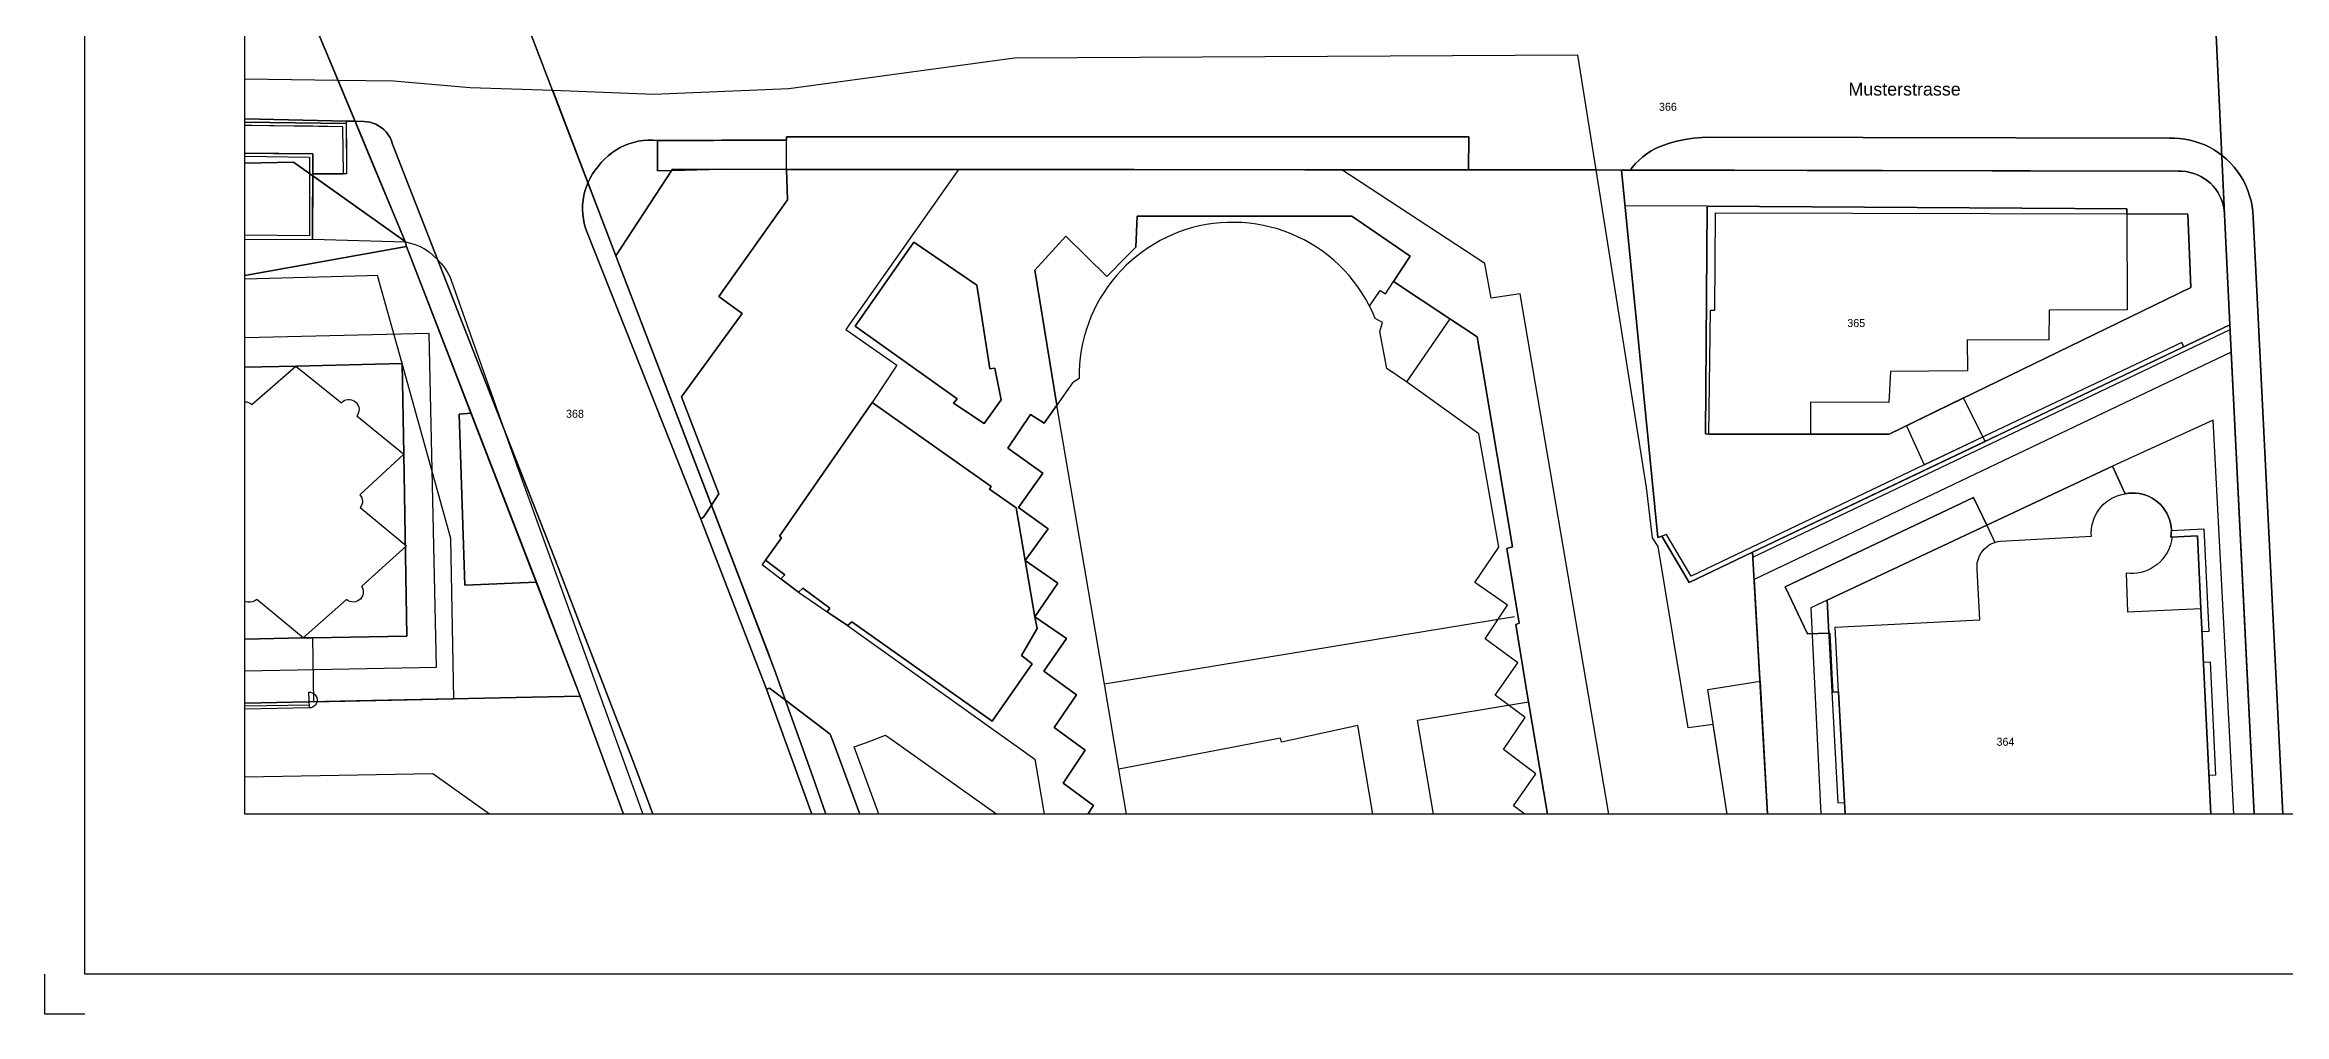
# Model space of a CAD drawing. Header units: millimetres. Extents: x -89652 to 120348, y -80434 to 68066.
# Drawn here: x -89652 to 50259, y -80434 to -19879 of the extents above; entities that cross this region are included whole.
import ezdxf
from ezdxf.enums import TextEntityAlignment as Align

# ---------------------------------------------------------------- set-up
doc = ezdxf.new("R2010")
doc.units = ezdxf.units.MM
for name, color, linetype in [('A1A0_AVDATEN', 251, 'Continuous'), ('A1T0_GEBAEUDE', 253, 'Continuous'), ('V_PLANLAYOUT', 252, 'Continuous')]:
    doc.layers.add(name, color=color, linetype=linetype)
doc.styles.add('___GED01', font='', dxfattribs={"height": 200})
doc.styles.add('Arial', font='arial.ttf')
doc.styles.get('___GED01').set_extended_font_data('GED01')

msp = doc.modelspace()

# ---------------------------------------------------------------- linework, layer by layer
at = {"layer": 'A1A0_AVDATEN'}
for points in [[(42287, 55566), (43016, 41336), (44199, 16856), (44302, 15341), (45784, -14633), (45795, -14778), (46531, -30442), (46532, -30481), (46858, -37364), (48391, -67934)], [(-40847, -67934), (-41692, -65540), (-44054, -58914), (-53968, -33063), (-61785, -12660), (-69948, 8647), (-77152, 27195)], [(-77152, -7716), (-75469, -12183), (-67131, -32174), (-67047, -32475), (-56194, -60572), (-53493, -67934)], [(-77152, -27269), (-74114, -27207), (-67131, -32174), (-75469, -12183), (-77152, -14602)], [(-61785, -12660), (-53968, -33063), (-50428, -27656), (8846, -27700), (43639, -27775), (43884, -27778), (44127, -27802), (44367, -27847), (44602, -27912), (44831, -27998), (45052, -28104), (45262, -28228), (45461, -28370), (45647, -28529), (45815, -28700), (45968, -28885), (46104, -29083), (46223, -29291), (46324, -29509), (46405, -29735), (46467, -29966), (46509, -30203), (46531, -30442), (45795, -14778)], [(-77152, -24511), (-70797, -24644), (-70366, -24653), (-70266, -24655), (-71333, -22099), (-74316, -14945), (-74349, -14997), (-74531, -15271), (-74731, -15532), (-74948, -15780), (-75180, -16014), (-75426, -16231), (-75687, -16432), (-75959, -16616), (-76244, -16782), (-76538, -16929), (-76841, -17056), (-77152, -17164)], [(-74316, -14945), (-71333, -22099), (-70266, -24655), (-69723, -24667), (-69528, -24682), (-69336, -24718), (-69148, -24772), (-68966, -24846), (-68793, -24937), (-68630, -25046), (-68479, -25170), (-68329, -25324), (-68197, -25494), (-68084, -25678), (-67993, -25873), (-67924, -26077), (-63534, -37332), (-57857, -51824), (-56260, -55950), (-54669, -60079), (-54030, -61710), (-52917, -64593), (-51824, -67484), (-51664, -67934)], [(6135, -20534), (-29072, -20712), (-43167, -22636), (-51610, -22975), (-57921, -22744), (-53968, -33063), (-50428, -27656), (7271, -27699), (6135, -20534)], [(-71333, -22099), (-77152, -22019)], [(-77152, -24718), (-70824, -24799), (-70807, -26632), (-70795, -27938), (-70995, -27940), (-72912, -27936), (-72913, -28061), (-67131, -32174), (-69422, -26682), (-71333, -22099)], [(-57921, -22744), (-63075, -22557), (-67865, -22146), (-71333, -22099), (-70266, -24655), (-67131, -32174), (-67126, -32190), (-66812, -32263), (-66505, -32361), (-66207, -32484), (-65920, -32631), (-65644, -32822), (-65383, -33033), (-65138, -33263), (-64912, -33511), (-64704, -33775), (-64517, -34053), (-64352, -34345), (-60345, -45638), (-52285, -67934)], [(-40847, -67934), (-41692, -65540), (-44054, -58914), (-44350, -58143), (-44439, -57909), (-46165, -53410), (-53968, -33063), (-57921, -22744)], [(-77152, -24511), (-70797, -24644), (-70824, -24799), (-70795, -27938), (-70995, -27940), (-71022, -24996), (-77152, -24917)], [(-53493, -67934), (-56194, -60572), (-58942, -53456), (-63418, -53634), (-63768, -42957), (-63022, -42896), (-67047, -32475), (-67131, -32174), (-70266, -24655), (-70366, -24653), (-70797, -24644), (-77152, -24511)], [(-70824, -24799), (-77152, -24718)], [(-72907, -24972), (-75305, -24942), (-76705, -24923), (-77152, -24918)], [(-77152, -26639), (-75333, -26664), (-72910, -26698), (-72912, -27936), (-70995, -27940), (-71022, -24996), (-72907, -24972)], [(-51664, -67934), (-51824, -67484), (-52917, -64593), (-54030, -61710), (-54669, -60079), (-56260, -55950), (-57857, -51824), (-63534, -37332), (-67924, -26077), (-67993, -25873), (-68084, -25678), (-68197, -25494), (-68329, -25324), (-68479, -25170), (-68630, -25046), (-68793, -24937), (-68966, -24846), (-69148, -24772), (-69336, -24718), (-69528, -24682), (-69723, -24667), (-70266, -24655), (-67131, -32174), (-67047, -32475), (-63022, -42896), (-58942, -53456), (-56194, -60572), (-53493, -67934)], [(-41729, -67934), (-44557, -60136), (-48671, -49502), (-55772, -31607), (-55869, -31331), (-55947, -31048), (-56004, -30760), (-56040, -30469), (-56055, -30176), (-56049, -29882), (-56022, -29590), (-55973, -29301), (-55904, -29016), (-55815, -28736), (-55705, -28464), (-55576, -28201), (-55429, -27947), (-55264, -27705), (-55081, -27475), (-54891, -27239), (-54684, -27018), (-54461, -26813), (-54223, -26625), (-53973, -26455), (-53710, -26304), (-53437, -26172), (-53155, -26062), (-52866, -25972), (-52571, -25904), (-52271, -25858), (-51969, -25834), (-51666, -25832), (-51364, -25853), (-50861, -25852), (-49857, -25851), (-48851, -25849), (-48349, -25848), (-47845, -25847), (-47343, -25846), (-46841, -25845), (-45835, -25843), (-45333, -25842), (-44830, -25841), (-43826, -25840), (-43323, -25839), (-43311, -25637), (-693, -25636), (-700, -27693), (7271, -27699), (8846, -27700), (9407, -27701), (9465, -27621), (9525, -27543), (9730, -27302), (9952, -27078), (10190, -26870), (10442, -26681), (10708, -26511), (10986, -26361), (11275, -26232), (11781, -26053), (12299, -25907), (12824, -25794), (13347, -25716), (13874, -25670), (14403, -25659), (43062, -25702), (43390, -25702), (43717, -25723), (44042, -25765), (44364, -25828), (44681, -25911), (44992, -26015), (45296, -26138), (45591, -26281), (45876, -26442), (46150, -26621), (46413, -26818), (46662, -27031), (46905, -27269), (47132, -27522), (47342, -27790), (47533, -28072), (47705, -28365), (47857, -28669), (47989, -28983), (48099, -29305), (48188, -29634), (48254, -29967), (48298, -30305), (48319, -30644), (50170, -67934)], [(-47343, -25846), (-47845, -25847), (-48349, -25848), (-48851, -25849), (-49857, -25851), (-50861, -25852), (-51364, -25853), (-51365, -27555), (-51366, -27756), (-50479, -27734), (-47338, -27658), (-43320, -27661), (-43323, -25839), (-43826, -25840), (-44830, -25841), (-45333, -25842), (-45835, -25843), (-46841, -25845), (-47343, -25846)], [(50170, -67934), (48319, -30644), (48298, -30305), (48254, -29967), (48188, -29634), (48099, -29305), (47989, -28983), (47857, -28669), (47705, -28365), (47533, -28072), (47342, -27790), (47132, -27522), (46905, -27269), (46662, -27031), (46413, -26818), (46150, -26621), (45876, -26442), (45591, -26281), (45296, -26138), (44992, -26015), (44681, -25911), (44364, -25828), (44042, -25765), (43717, -25723), (43390, -25702), (43062, -25702), (14403, -25659), (13874, -25670), (13347, -25716), (12824, -25794), (12299, -25907), (11781, -26053), (11275, -26232), (10986, -26361), (10708, -26511), (10442, -26681), (10190, -26870), (9952, -27078), (9730, -27302), (9525, -27543), (9465, -27621), (9407, -27701), (15889, -27715), (43639, -27775), (43884, -27778), (44127, -27802), (44367, -27847), (44602, -27912), (44831, -27998), (45052, -28104), (45262, -28228), (45461, -28370), (45647, -28529), (45815, -28700), (45968, -28885), (46104, -29083), (46223, -29291), (46324, -29509), (46405, -29735), (46467, -29966), (46509, -30203), (46531, -30442), (46532, -30481), (46858, -37364), (47890, -57966), (48390, -67934)], [(-77152, -32036), (-72920, -32019), (-72910, -26698), (-77152, -26639)], [(-77152, -26839), (-73110, -26895), (-73120, -31817), (-77152, -31778)], [(-77152, -34300), (-67047, -32475), (-67131, -32174), (-74114, -27207), (-77152, -27269)], [(17985, -67934), (17048, -51577), (13077, -53463), (11380, -50568), (11132, -50648), (8846, -27700), (-50428, -27656), (-53968, -33063), (-44054, -58914), (-41692, -65540), (-40847, -67934)], [(7271, -27699), (-50428, -27656), (-53968, -33063), (-46165, -53410), (-44439, -57909), (-44350, -58143), (-44054, -58914), (-41692, -65540), (-40847, -67934)], [(48390, -67934), (47890, -57966), (46858, -37364), (46532, -30481), (46531, -30442), (46509, -30203), (46467, -29966), (46405, -29735), (46324, -29509), (46223, -29291), (46104, -29083), (45968, -28885), (45815, -28700), (45647, -28529), (45461, -28370), (45262, -28228), (45052, -28104), (44831, -27998), (44602, -27912), (44367, -27847), (44127, -27802), (43884, -27778), (43639, -27775), (15889, -27715), (9407, -27701), (8846, -27700), (7271, -27699), (-700, -27693), (-8612, -27687), (-10925, -27685), (-23220, -27676), (-32575, -27669), (-43320, -27661), (-43249, -29556), (-47534, -35599), (-46088, -36659), (-49872, -41873), (-47544, -47937), (-47998, -48629), (-48500, -49392), (-48598, -49454), (-48671, -49502), (-44557, -60136), (-44368, -60068), (-43373, -60825), (-40576, -62951), (-40344, -63581), (-38739, -67934)], [(-23220, -27676), (-32575, -27669), (-32723, -27879), (-39615, -37659), (-36413, -39893), (-37962, -42216), (-43755, -50582), (-43617, -50669), (-44635, -52082), (-44828, -52351), (-43660, -53239), (-42553, -54080), (-40775, -55299), (-39510, -56149), (-27801, -64510), (-27225, -67934)], [(8054, -67934), (2519, -35438), (719, -35716), (311, -33548), (-8612, -27687), (-10925, -27685), (-23220, -27676)], [(15462, -67934), (14589, -62331), (13023, -62538), (11152, -51215), (10784, -50680), (10417, -47529), (7271, -27699)], [(-67131, -32174), (-72913, -28061), (-72920, -32019), (-67126, -32190), (-67131, -32174)], [(-24486, -67934), (-24140, -67407), (-26022, -65998), (-24662, -63933), (-26595, -62528), (-25201, -60474), (-27246, -58996), (-25826, -56966), (-27801, -55610), (-27659, -56335), (-28625, -58031), (-27968, -58548), (-30461, -62130), (-39240, -55921), (-39510, -56149), (-40775, -55299), (-40599, -55065), (-42291, -53822), (-42553, -54080), (-43660, -53239), (-43415, -52996), (-44635, -52082), (-43617, -50669), (-43755, -50582), (-37962, -42216), (-30528, -47473), (-30637, -47647), (-28966, -48812), (-28403, -52096), (-26960, -50105), (-28821, -48773), (-27293, -46642), (-29488, -45069), (-28073, -42979), (-27205, -43511), (-26420, -42388), (-27801, -33957), (-25858, -31828), (-23301, -34360), (-22070, -33110), (-21496, -32527), (-21401, -30575), (-11268, -30577), (-7999, -30578), (-4350, -33085), (-5387, -34667), (-1868, -36993), (-154, -38126), (132, -39828), (2043, -51236), (1701, -51349), (2461, -56012), (2254, -56095), (3022, -60822), (3038, -60921), (4222, -67934)], [(-24486, -67934), (-24140, -67407), (-26022, -65998), (-24662, -63933), (-26595, -62528), (-25201, -60474), (-27246, -58996), (-25826, -56966), (-27801, -55610), (-26352, -53514), (-28403, -52096), (-26960, -50105), (-28821, -48773), (-27293, -46642), (-29488, -45069), (-28073, -42979), (-27205, -43511), (-26420, -42388), (-27801, -33957), (-25858, -31828), (-23301, -34360), (-22070, -33110), (-21496, -32527), (-21401, -30575), (-11268, -30577), (-7999, -30578), (-4350, -33085), (-5387, -34667), (-1868, -36993), (-154, -38126), (132, -39828), (2043, -51236), (1701, -51349), (2461, -56012), (2254, -56095), (3022, -60822), (3038, -60921), (4222, -67934)], [(20666, -44208), (14315, -44200), (14111, -44172), (14205, -29958), (9069, -29941), (11132, -50648), (11380, -50568), (13077, -53463), (17048, -51577), (31570, -44653), (30228, -41942), (25573, -44201), (20666, -44208)], [(-77152, -61001), (-56194, -60572), (-67047, -32475), (-77152, -34300)], [(-77152, -40026), (-73958, -39947), (-67327, -39784), (-68857, -34300), (-69484, -34317), (-77152, -34522)], [(13077, -53463), (17048, -51577), (17066, -51877), (46873, -37664), (46858, -37364), (43991, -38752), (43862, -38481), (27770, -46125), (13197, -53073), (11673, -50475), (11380, -50568), (13077, -53463)], [(48391, -67934), (46858, -37364), (17048, -51577), (17985, -67934)], [(-77152, -58992), (-65185, -58760), (-65634, -37919), (-77152, -38178)], [(46944, -39087), (17146, -53276), (17985, -67934)], [(48391, -67934), (46944, -39087)], [(-77152, -40026), (-73958, -39947), (-67327, -39784), (-67230, -45451), (-67035, -56815), (-72921, -56923), (-73509, -56934), (-77152, -57002)], [(-67035, -56815), (-72921, -56923), (-72869, -60923), (-64096, -60734), (-64277, -50717), (-67327, -39784), (-67230, -45451), (-67035, -56815)], [(30228, -41942), (26664, -43671), (27770, -46125), (31427, -44363), (30228, -41942)], [(47116, -67934), (45812, -43324), (39534, -46196), (40322, -47931), (40538, -47896), (40756, -47880), (40975, -47884), (41192, -47909), (41407, -47953), (41616, -48016), (41819, -48099), (42013, -48199), (42197, -48317), (42370, -48451), (42531, -48602), (42678, -48767), (42808, -48945), (42922, -49134), (43018, -49332), (43095, -49539), (43153, -49752), (43191, -49969), (43208, -50189), (43206, -50410), (43183, -50630), (44841, -50556), (45057, -55085), (45202, -58137), (45667, -67934)], [(22824, -67934), (22419, -60307), (22060, -60327), (22022, -59613), (21862, -56622), (21802, -56624), (20472, -56668), (19084, -53748), (30856, -48162), (31672, -49885), (39534, -46196), (40322, -47931), (40538, -47896), (40756, -47880), (40975, -47884), (41192, -47909), (41407, -47953), (41616, -48016), (41819, -48099), (42013, -48199), (42197, -48317), (42370, -48451), (42531, -48602), (42678, -48767), (42808, -48945), (42922, -49134), (43018, -49332), (43095, -49539), (43153, -49752), (43191, -49969), (43208, -50189), (43206, -50410), (43183, -50630), (44841, -50556), (45057, -55085), (45202, -58137), (45667, -67934)], [(-28966, -48812), (-28403, -52096), (-27801, -55610), (-27659, -56335), (-28625, -58031)], [(-26352, -53514), (-28403, -52096), (-27801, -55610), (-26352, -53514)], [(22824, -67934), (22419, -60307), (22060, -60327), (22022, -59613), (21862, -56622), (21802, -56624), (21694, -54568), (20678, -55048), (21317, -67934)], [(-38739, -67934), (-40344, -63581), (-40576, -62951), (-43373, -60825), (-44368, -60068), (-44557, -60136), (-41729, -67934)], [(15461, -67934), (14244, -60141), (17510, -59631), (17984, -67934)], [(-53493, -67934), (-56194, -60572), (-77152, -61001)], [(-77152, -61172), (-73124, -61102)], [(-73117, -61302), (-77152, -61371)], [(-73117, -61302), (-73154, -60318), (-73049, -60323), (-72948, -60351), (-72855, -60400), (-72774, -60467), (-72710, -60550), (-72664, -60645), (-72640, -60747), (-72637, -60852), (-72657, -60952), (-72697, -61047), (-72755, -61131), (-72830, -61202), (-72918, -61255), (-73015, -61289), (-73117, -61302)], [(-37546, -67934), (-39090, -63741), (-38320, -63453), (-37124, -63004), (-36642, -63346), (-30175, -67934)], [(-65413, -65409), (-77152, -65627)], [(-61867, -67934), (-65413, -65409)]]:
    msp.add_lwpolyline(points, dxfattribs=at)
for points in [[(-51365, -27555), (-51364, -25853), (-51666, -25832), (-51969, -25834), (-52271, -25858), (-52571, -25904), (-52866, -25972), (-53155, -26062), (-53437, -26172), (-53710, -26304), (-53973, -26455), (-54223, -26625), (-54461, -26813), (-54684, -27018), (-54891, -27239), (-55081, -27475), (-55264, -27705), (-55429, -27947), (-55576, -28201), (-55705, -28464), (-55815, -28736), (-55904, -29016), (-55973, -29301), (-56022, -29590), (-56049, -29882), (-56055, -30176), (-56040, -30469), (-56004, -30760), (-55947, -31048), (-55869, -31331), (-55772, -31607), (-48671, -49502), (-48598, -49454), (-48500, -49392), (-47998, -48629), (-47544, -47937), (-49872, -41873), (-46088, -36659), (-47534, -35599), (-43249, -29556), (-43320, -27661), (-47338, -27658), (-50479, -27734), (-51366, -27756)], [(-51364, -25853), (-51365, -27555), (-51366, -27756), (-50479, -27734), (-47338, -27658), (-43320, -27661), (-32575, -27669), (-23220, -27676), (-10925, -27685), (-8612, -27687), (-700, -27693), (-693, -25636), (-43311, -25637), (-43323, -25839), (-43826, -25840), (-44830, -25841), (-45333, -25842), (-45835, -25843), (-46841, -25845), (-47343, -25846), (-47845, -25847), (-48349, -25848), (-48851, -25849), (-49857, -25851), (-50861, -25852)], [(43639, -27775), (8846, -27700), (11132, -50648), (11380, -50568), (13077, -53463), (17048, -51577), (46858, -37364), (46532, -30481), (46531, -30442), (46509, -30203), (46467, -29966), (46405, -29735), (46324, -29509), (46223, -29291), (46104, -29083), (45968, -28885), (45815, -28700), (45647, -28529), (45461, -28370), (45262, -28228), (45052, -28104), (44831, -27998), (44602, -27912), (44367, -27847), (44127, -27802), (43884, -27778)], [(14205, -29958), (40433, -30129), (40434, -30441), (44238, -30450), (44422, -35050), (25573, -44201), (20666, -44208), (14315, -44200), (14111, -44172)], [(-39020, -37447), (-35358, -32203), (-31423, -34892), (-30602, -40129), (-30304, -40080), (-29897, -42052), (-30966, -43541), (-32872, -42273), (-32649, -41986)], [(-58942, -53456), (-63022, -42896), (-63768, -42957), (-63418, -53634)], [(21802, -56624), (21694, -54568), (31672, -49885), (30856, -48162), (19084, -53748), (20472, -56668)], [(-28403, -52096), (-27801, -55610), (-26352, -53514)]]:
    msp.add_lwpolyline(points, close=True, dxfattribs=at)
at = {"layer": 'A1T0_GEBAEUDE'}
for points in [[(4222, -67934), (3038, -60921), (3022, -60822), (2254, -56095), (2461, -56012), (1701, -51349), (2043, -51236), (132, -39828), (-154, -38126), (-1868, -36993), (-5387, -34667), (-4350, -33085), (-7999, -30578), (-11268, -30577), (-21401, -30575), (-21496, -32527), (-22070, -33110), (-23301, -34360), (-25858, -31828), (-27801, -33957), (-26420, -42388), (-27205, -43511), (-28073, -42979), (-29488, -45069), (-27293, -46642), (-28821, -48773), (-26960, -50105), (-28403, -52096), (-26352, -53514), (-27801, -55610), (-25826, -56966), (-27246, -58996), (-25201, -60474), (-26595, -62528), (-24662, -63933), (-26022, -65998), (-24140, -67407), (-24486, -67934)], [(14315, -44200), (14414, -36458), (14695, -36465), (14735, -30385), (40434, -30441), (40447, -36443), (35571, -36452), (35560, -38330), (30458, -38306), (30471, -40240), (25657, -40284), (25566, -42214), (20673, -42197), (20666, -44208)], [(2811, -67934), (2106, -67417), (3496, -65427), (1482, -63909), (2838, -61907), (971, -60515), (2373, -58490), (332, -56990), (1734, -54893), (-308, -53465), (1193, -51269), (-55, -44179), (-4578, -40924), (-5813, -40107), (-6241, -37789), (-6070, -37235), (-6533, -36977), (-6711, -36563), (-6909, -36158), (-7125, -35762), (-7360, -35377), (-7612, -35004), (-7882, -34643), (-8168, -34295), (-8471, -33961), (-8789, -33641), (-9121, -33337), (-9467, -33048), (-9827, -32776), (-10199, -32522), (-10582, -32285), (-10976, -32066), (-11380, -31866), (-11793, -31686), (-12214, -31525), (-12642, -31383), (-13076, -31262), (-13516, -31162), (-13959, -31082), (-14406, -31024), (-14855, -30986), (-15306, -30969), (-15756, -30974), (-16206, -31000), (-16655, -31046), (-17087, -31112), (-17516, -31197), (-17941, -31302), (-18361, -31426), (-18774, -31569), (-19181, -31731), (-19579, -31911), (-19970, -32109), (-20350, -32324), (-20721, -32557), (-21080, -32807), (-21428, -33072), (-21763, -33353), (-22085, -33649), (-22393, -33960), (-22687, -34284), (-22966, -34621), (-23229, -34971), (-23476, -35332), (-23706, -35704), (-23919, -36086), (-24114, -36478), (-24291, -36878), (-24450, -37285), (-24590, -37700), (-24711, -38120), (-24813, -38546), (-24895, -38975), (-24958, -39408), (-25001, -39844), (-25023, -40281), (-25026, -40718), (-25448, -40998), (-26420, -42388)], [(-6879, -36215), (-6226, -35217), (-5891, -35437), (-5387, -34667)], [(-1868, -36993), (-4578, -40924)], [(-77152, -57002), (-73509, -56934), (-72921, -56923), (-67035, -56815), (-67230, -45451), (-67327, -39784), (-73958, -39947), (-77152, -40026)], [(-77152, -42174), (-77035, -42187), (-76922, -42221), (-76817, -42275), (-76723, -42347), (-73958, -39947), (-71120, -42235), (-71035, -42160), (-70939, -42101), (-70834, -42060), (-70723, -42038), (-70610, -42036), (-70499, -42054), (-70392, -42092), (-70294, -42147), (-70206, -42221), (-70132, -42309), (-70075, -42409), (-70037, -42517), (-70019, -42631), (-70022, -42746), (-70046, -42858), (-70089, -42965), (-70151, -43062), (-67230, -45451), (-69964, -47983), (-69897, -48070), (-69847, -48169), (-69815, -48275), (-69804, -48385), (-69813, -48494), (-69842, -48600), (-69890, -48699), (-69954, -48788), (-67060, -51187), (-69859, -53713), (-69802, -53821), (-69767, -53938), (-69756, -54059), (-69768, -54181), (-69803, -54298), (-69860, -54405), (-69937, -54500), (-70028, -54576), (-70131, -54634), (-70243, -54672), (-70360, -54688), (-70479, -54682), (-70594, -54653), (-70701, -54604), (-70798, -54535), (-73509, -56934), (-76413, -54526), (-76537, -54612), (-76675, -54671), (-76823, -54699), (-76991, -54692), (-77152, -54647)], [(-22076, -67934), (-22553, -65121), (-23449, -59826), (-26420, -42388)], [(45667, -67934), (45202, -58137), (45057, -55085), (44841, -50556), (43183, -50630), (43206, -50410), (43208, -50189), (43191, -49969), (43153, -49752), (43095, -49539), (43018, -49332), (42922, -49134), (42808, -48945), (42678, -48767), (42531, -48602), (42370, -48451), (42197, -48317), (42013, -48199), (41819, -48099), (41616, -48016), (41407, -47953), (41192, -47909), (40975, -47884), (40756, -47880), (40538, -47896), (40322, -47931), (39534, -46196), (31672, -49885), (21694, -54568), (21802, -56624), (21862, -56622), (22022, -59613), (22060, -60327), (22419, -60307), (22824, -67934)], [(22419, -60307), (22203, -56253), (31239, -55806), (31072, -52651), (31066, -52448), (31085, -52245), (31130, -52047), (31199, -51856), (31292, -51675), (31406, -51507), (31540, -51354), (31681, -51229), (31835, -51121), (32001, -51032), (32176, -50963), (32357, -50914), (32543, -50887), (38219, -50580), (38208, -50361), (38216, -50142), (38245, -49924), (38292, -49711), (38359, -49502), (38444, -49300), (38547, -49107), (38667, -48923), (38803, -48752), (38955, -48592), (39121, -48446), (39299, -48316), (39488, -48203), (39686, -48107), (39893, -48029), (40105, -47970), (40322, -47931)], [(31672, -49885), (32181, -50961)], [(43168, -50210), (45241, -50117), (45545, -56519), (45126, -56539)], [(43248, -50626), (43212, -50872), (43151, -51113), (43067, -51347), (42960, -51572), (42831, -51785), (42683, -51984), (42515, -52168), (42330, -52334), (42144, -52472), (41947, -52592), (41739, -52693), (41523, -52775), (41300, -52837), (41073, -52878), (40842, -52899), (40611, -52898), (40381, -52876), (40476, -55305), (45057, -55085)], [(2174, -55603), (-23449, -59826)], [(21792, -56424), (22367, -67240), (22786, -67217)], [(45216, -58447), (45636, -58427), (45972, -65508), (45553, -65528)], [(-2901, -67934), (-3890, -62058), (3038, -60921)], [(-6691, -67934), (-7615, -62396), (-12379, -63451), (-12451, -63190), (-22553, -65121)]]:
    msp.add_lwpolyline(points, dxfattribs=at)
for points in [[(40433, -30129), (14205, -29958), (14111, -44172), (14315, -44200), (20666, -44208), (25573, -44201), (44422, -35050), (44238, -30450), (40434, -30441)], [(-35358, -32203), (-39020, -37447), (-32649, -41986), (-32872, -42273), (-30966, -43541), (-29897, -42052), (-30304, -40080), (-30602, -40129), (-31423, -34892)], [(-27801, -55610), (-28403, -52096), (-28966, -48812), (-30637, -47647), (-30528, -47473), (-37962, -42216), (-43755, -50582), (-43617, -50669), (-44635, -52082), (-43415, -52996), (-43660, -53239), (-42553, -54080), (-42291, -53822), (-40599, -55065), (-40775, -55299), (-39510, -56149), (-39240, -55921), (-30461, -62130), (-27968, -58548), (-28625, -58031), (-27659, -56335)]]:
    msp.add_lwpolyline(points, close=True, dxfattribs=at)
at = {"layer": 'Defpoints'}
msp.add_lwpolyline([(-77152, 55566), (95848, 55566), (95848, -67934), (-77152, -67934)], close=True, dxfattribs=at)
at = {"layer": 'V_PLANLAYOUT'}
for points in [[(105848, -77934), (-87152, -77934), (-87152, 65566), (105848, 65566), (105848, -77934)], [(-87152, -80434), (-89652, -80434), (-89652, -77934)]]:
    msp.add_lwpolyline(points, dxfattribs=at)

# ---------------------------------------------------------------- texts
at = {"layer": 'A1A0_AVDATEN', "style": '___GED01'}
for s, p in [('366', (11197, -24002)), ('365', (22963, -37508)), ('368', (-57086, -43178)), ('364', (32285, -63667))]:
    msp.add_text(s, height=500, dxfattribs=at).set_placement(p)
at = {"layer": 'A1T0_GEBAEUDE', "style": 'Arial'}
msp.add_text('Musterstrasse', height=800, dxfattribs=at).set_placement((26540, -22651), align=Align.MIDDLE_CENTER)

doc.saveas('drawing.dxf')
